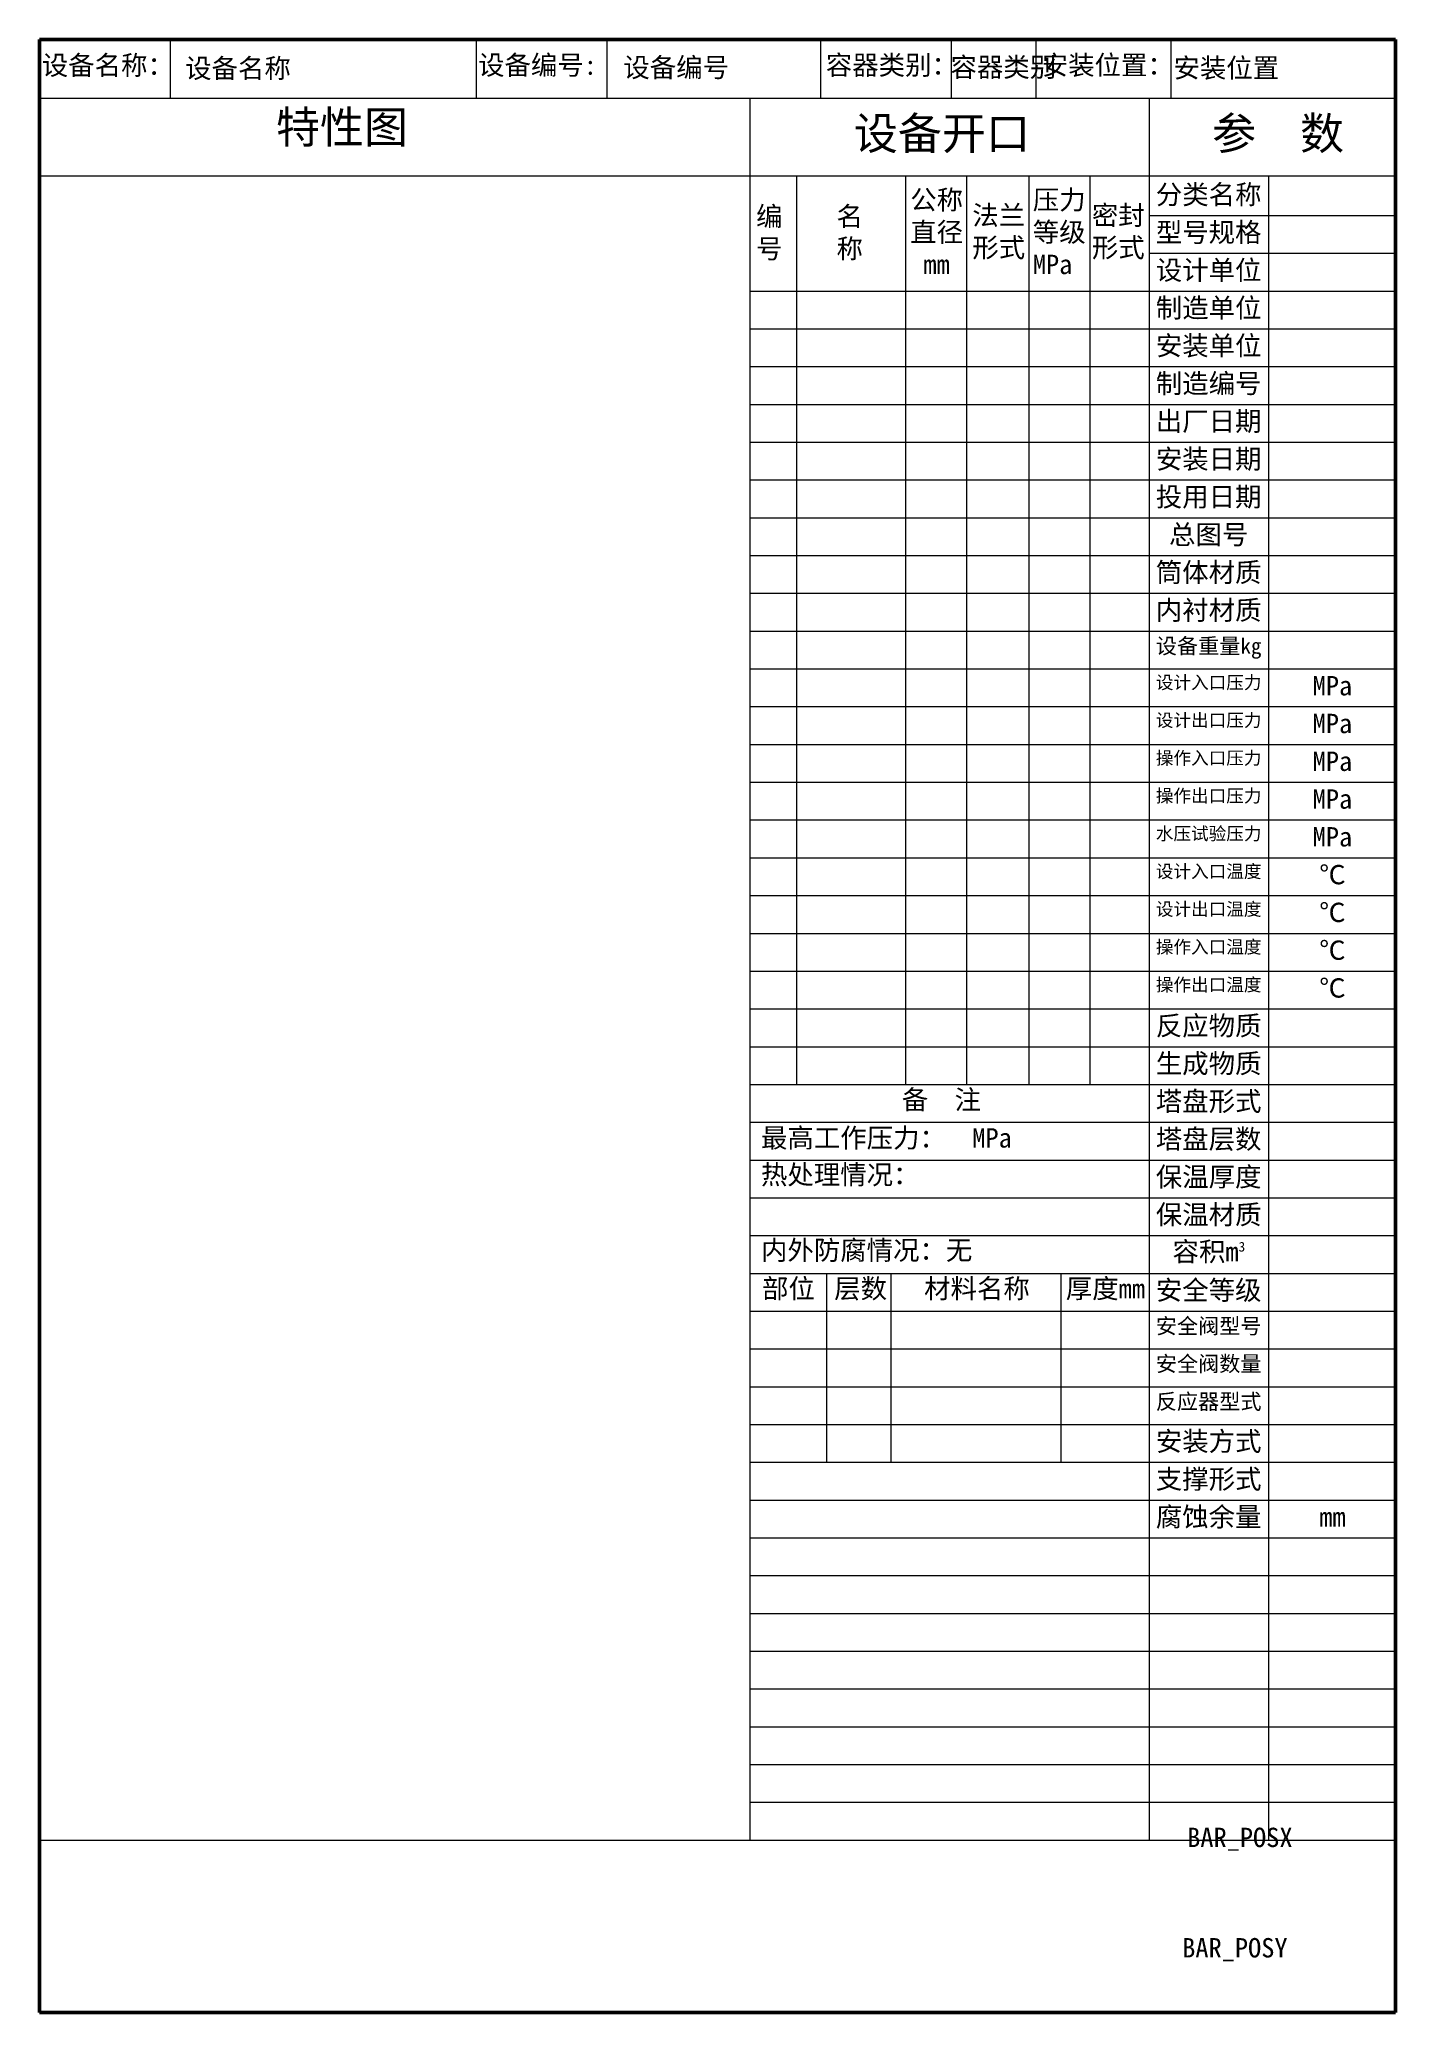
# Model space of a CAD drawing. Header units: millimetres. Extents: x 0 to 210, y 0 to 306.
import ezdxf
from ezdxf.enums import TextEntityAlignment as Align

# ---------------------------------------------------------------- set-up
doc = ezdxf.new("R2010")
doc.units = ezdxf.units.MM
doc.layers.add('0标题栏', color=7, linetype='Continuous', lineweight=50)
doc.layers.add('表格细实线层', color=7, linetype='Continuous', lineweight=9)
doc.styles.add('宋体', font='NSimSun.ttf')
doc.styles.add('标题文字', font='SimSun.ttf', dxfattribs={"height": 3})

msp = doc.modelspace()

# ---------------------------------------------------------------- linework, layer by layer
at = {"layer": '0标题栏', "lineweight": 50}
for p, q in [((0, 0), (0, 305.52)), ((0, 305.52), (210, 305.52)), ((210, 305.52), (210, 0)), ((210, 0), (0, 0))]:
    msp.add_line(p, q, dxfattribs=at)
at = {"layer": '表格细实线层'}
for p, q in [((20.24, 305.52), (20.24, 296.41)), ((67.62, 305.52), (67.62, 296.41)), ((87.87, 305.52), (87.87, 296.41)), ((120.94, 305.52), (120.94, 296.41)), ((141.21, 305.52), (141.21, 296.41)), ((154.28, 305.52), (154.28, 296.41)), ((175.2, 305.52), (175.2, 296.41)), ((0, 296.41), (210, 296.41)), ((110, 296.41), (110, 26.71)), ((171.86, 296.41), (171.86, 26.71)), ((0, 284.41), (210, 284.41)), ((117.24, 284.41), (117.24, 143.71)), ((134.12, 284.41), (134.12, 143.71)), ((143.54, 284.41), (143.54, 143.71)), ((153.2, 284.41), (153.2, 143.71)), ((162.67, 284.41), (162.67, 143.71)), ((190.33, 284.41), (190.33, 26.71)), ((171.86, 278.26), (210, 278.26)), ((171.86, 272.41), (210, 272.41)), ((110, 266.56), (210, 266.56)), ((110, 260.71), (210, 260.71)), ((110, 254.86), (210, 254.86)), ((110, 249.01), (210, 249.01)), ((110, 243.16), (210, 243.16)), ((110, 237.31), (210, 237.31)), ((110, 231.46), (210, 231.46)), ((110, 225.61), (210, 225.61)), ((110, 219.76), (210, 219.76)), ((110, 213.91), (210, 213.91)), ((110, 208.06), (210, 208.06)), ((110, 202.21), (210, 202.21)), ((110, 196.36), (210, 196.36)), ((110, 190.51), (210, 190.51)), ((110, 184.66), (210, 184.66)), ((110, 178.81), (210, 178.81)), ((110, 172.96), (210, 172.96)), ((110, 167.11), (210, 167.11)), ((110, 161.26), (210, 161.26)), ((110, 155.41), (210, 155.41)), ((110, 149.56), (210, 149.56)), ((110, 143.71), (210, 143.71)), ((110, 137.86), (210, 137.86)), ((110, 132.01), (210, 132.01)), ((110, 126.16), (210, 126.16)), ((110, 120.31), (210, 120.31)), ((110, 114.46), (210, 114.46)), ((121.88, 114.46), (121.88, 85.21)), ((131.84, 114.46), (131.84, 85.21)), ((158.18, 114.46), (158.18, 85.21)), ((110, 108.61), (210, 108.61)), ((110, 102.76), (210, 102.76)), ((110, 96.91), (210, 96.91)), ((110, 91.06), (210, 91.06)), ((110, 85.21), (210, 85.21)), ((110, 79.36), (210, 79.36)), ((110, 73.51), (210, 73.51)), ((110, 67.66), (210, 67.66)), ((110, 61.81), (210, 61.81)), ((110, 55.96), (210, 55.96)), ((110, 50.11), (210, 50.11)), ((110, 44.26), (210, 44.26)), ((110, 38.41), (210, 38.41)), ((110, 32.56), (210, 32.56)), ((0, 26.71), (210, 26.71))]:
    msp.add_line(p, q, dxfattribs=at)

# ---------------------------------------------------------------- texts
at = {"style": '宋体'}
for s, insert, char_height, width, attachment_point in [('{\\fSimSun|b0|i0|c134|p0;设备名称：}', (0.36, 303.03), 3, 62.7513, 1), ('{\\fSimSun|b0|i0|c134|p0;设备编号: }', (67.92, 303.06), 3, 49.7892, 1), ('{\\fSimSun|b0|i0|c134|p2;容器类别：}', (121.77, 303.06), 3, 31.6026, 1), ('{\\fSimSun|b0|i0|c134|p0;安装位置：}', (155.21, 303.06), 3, 53.4762, 1), ('特性图', (36.62, 294.45), 5, 39.0627, 1), ('设备开口', (126.11, 293.49), 5, 39.0627, 1), ('参  数', (181.59, 293.49), 5, 22.8863, 1), ('公称直径\\P mm', (134.84, 282.2), 3, 9.2293, 1), ('压力等级\\PMPa', (153.83, 282.2), 3, 8.8375, 1), ('分类名称', (181.06, 283.01), 3, 18.4, 2), ('编\\P号', (113.03, 279.64), 3, 6.2908, 2), ('名\\P称', (125.47, 279.64), 3, 13.6756, 2), ('法兰形式', (144.46, 279.8), 3, 9.8088, 1), ('密封形式', (162.97, 279.8), 3, 10.5238, 1), ('型号规格', (181.06, 277.16), 3, 18.4, 2), ('设计单位', (181.06, 271.31), 3, 18.4, 2), ('制造单位', (181.06, 265.46), 3, 18.4, 2), ('安装单位', (181.06, 259.61), 3, 18.4, 2), ('制造编号', (181.06, 253.76), 3, 18.4, 2), ('出厂日期', (181.06, 247.91), 3, 18.4, 2), ('安装日期', (181.06, 242.06), 3, 18.4, 2), ('投用日期', (181.06, 236.21), 3, 18.4, 2), ('总图号', (181.06, 230.36), 3, 18.4, 2), ('筒体材质', (181.06, 224.51), 3, 18.4, 2), ('内衬材质', (181.06, 218.66), 3, 18.4, 2), ('设备重量kg', (181.06, 212.81), 2.4, 18.4, 2), ('设计入口压力', (181.06, 206.96), 2, 18.4, 2), ('{\\fSimSun|b0|i0|c134|p0;MPa}', (200.23, 206.96), 3, 19, 2), ('设计出口压力', (181.06, 201.11), 2, 18.4, 2), ('{\\fSimSun|b0|i0|c134|p0;MPa}', (200.23, 201.11), 3, 19, 2), ('操作入口压力', (181.06, 195.26), 2, 18.4, 2), ('{\\fSimSun|b0|i0|c134|p0;MPa}', (200.23, 195.26), 3, 19, 2), ('操作出口压力', (181.06, 189.41), 2, 18.4, 2), ('{\\fSimSun|b0|i0|c134|p0;MPa}', (200.23, 189.41), 3, 19, 2), ('水压试验压力', (181.06, 183.56), 2, 18.4, 2), ('{\\fSimSun|b0|i0|c134|p0;MPa}', (200.23, 183.56), 3, 19, 2), ('设计入口温度', (181.06, 177.71), 2, 18.4, 2), ('{\\fSimSun|b0|i0|c134|p0;℃}', (200.23, 177.71), 3, 19, 2), ('设计出口温度', (181.06, 171.86), 2, 18.4, 2), ('{\\fSimSun|b0|i0|c134|p0;℃}', (200.23, 171.86), 3, 19, 2), ('操作入口温度', (181.06, 166.01), 2, 18.4, 2), ('{\\fSimSun|b0|i0|c134|p0;℃}', (200.23, 166.01), 3, 19, 2), ('操作出口温度', (181.06, 160.16), 2, 18.4, 2), ('{\\fSimSun|b0|i0|c134|p0;℃}', (200.23, 160.16), 3, 19, 2), ('反应物质', (181.06, 154.31), 3, 18.4, 2), ('生成物质', (181.06, 148.46), 3, 18.4, 2), ('备  注', (133.55, 142.86), 3, 17.5906, 1), ('塔盘形式', (181.06, 142.61), 3, 18.4, 2), ('{\\fSimSun|b0|i0|c134|p0;最高工作压力：  MPa}', (111.73, 136.94), 3, 58.0788, 1), ('塔盘层数', (181.06, 136.76), 3, 18.4, 2), ('{\\fSimSun|b0|i0|c134|p0;热处理情况：}', (111.73, 131.25), 3, 59.635, 1), ('保温厚度', (181.06, 130.91), 3, 18.4, 2), ('保温材质', (181.06, 125.06), 3, 18.4, 2), ('{\\fSimSun|b0|i0|c134|p0;内外防腐情况：无}', (111.73, 119.55), 3, 35.7753, 1), ('{容积m{\\H0.5x;\\A2;3}}', (181.09, 119.33), 3, 18.4711, 2), ('部位', (115.99, 113.61), 3, 11.2162, 2), ('层数', (127.16, 113.61), 3, 9.0303, 2), ('材料名称', (145.18, 113.61), 3, 25.6119, 2), ('厚度mm', (165.07, 113.61), 3, 13.21, 2), ('安全等级', (181.06, 113.36), 3, 18.4, 2), ('安全阀型号', (181.06, 107.51), 2.4, 18.4, 2), ('安全阀数量', (181.06, 101.66), 2.4, 18.4, 2), ('反应器型式', (181.06, 95.81), 2.4, 18.4, 2), ('安装方式', (181.06, 89.96), 3, 18.4, 2), ('支撑形式', (181.06, 84.11), 3, 18.4, 2), ('腐蚀余量', (181.06, 78.26), 3, 18.4, 2), ('{\\fSimSun|b0|i0|c134|p0;mm}', (200.23, 78.26), 3, 19, 2)]:
    msp.add_mtext(s, dxfattribs=dict(at, insert=insert, char_height=char_height, width=width, attachment_point=attachment_point))
for tag, p, s in [('设备名称', (22.56, 299.56), '(设备名称)'), ('设备编号', (90.42, 299.69), '(设备编号)'), ('容器类别', (141.08, 299.74), '(类别)'), ('安装位置', (175.61, 299.62), '（安装位置）')]:
    msp.add_attdef(tag, p, s, height=3, dxfattribs=at)
at = {"style": '宋体', "flags": 3}
for tag, p, s in [('BAR_POSX', (177.73, 25.62), '210'), ('BAR_POSY', (176.96, 8.53), '0')]:
    msp.add_attdef(tag, p, s, height=3, dxfattribs=at)
at = {"style": '标题文字'}
msp.add_attdef('', text='', height=3, dxfattribs=at).set_placement((82.23, 5), align=Align.TOP_CENTER)

doc.saveas('drawing.dxf')
